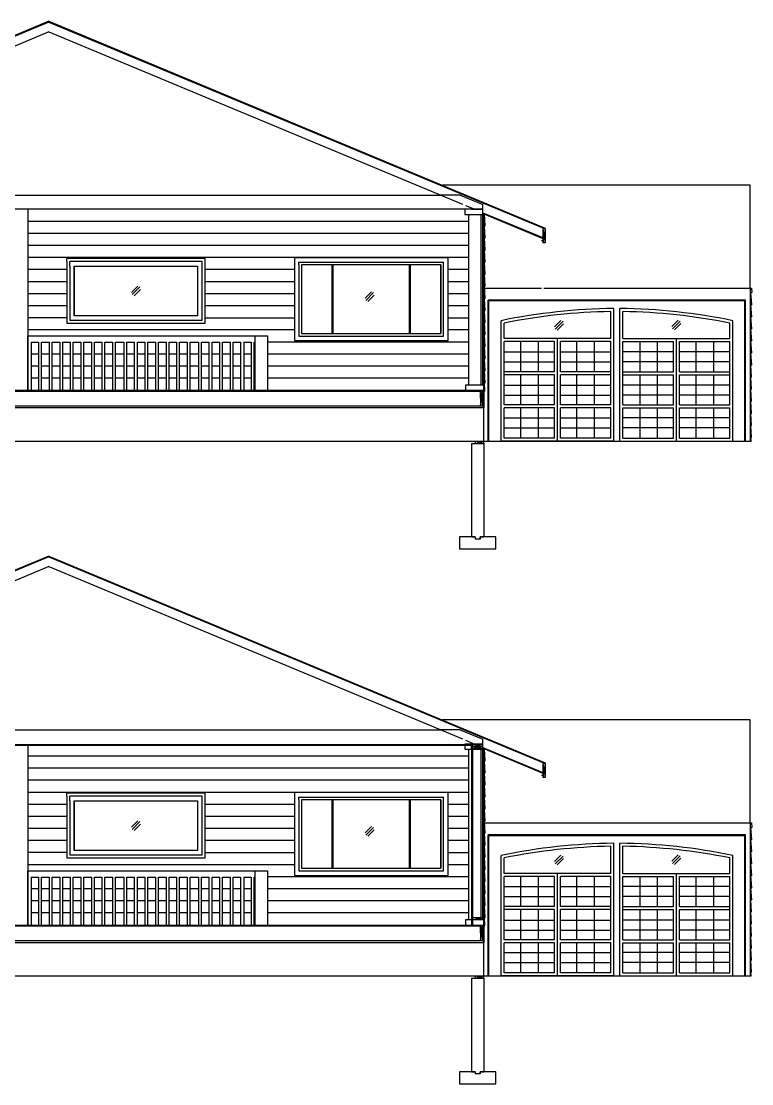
# Model space of a CAD drawing. Header units: inches. Extents: x -6828 to 2813, y -88 to 4822.
# Drawn here: x 1593 to 2077, y 361 to 1066 of the extents above; entities that cross this region are included whole.
import ezdxf

# ---------------------------------------------------------------- set-up
doc = ezdxf.new("R2010")
doc.units = ezdxf.units.IN

msp = doc.modelspace()

# ---------------------------------------------------------------- linework, layer by layer
for p, q in [((1611.47, 1065.79), (1282.31, 928.64)), ((1611.47, 1065.25), (1282.5, 928.18)), ((1611.47, 1065.79), (1940.63, 928.64)), ((1611.47, 1065.25), (1940.44, 928.18)), ((1611.47, 1058.75), (1337.16, 944.45)), ((1611.47, 1058.75), (1885.78, 944.45)), ((2076.36, 957.06), (1872.41, 957.06)), ((2076.36, 888.83), (2076.36, 957.06)), ((1338.7, 950.51), (1871.24, 950.51)), ((1884.24, 950.51), (1871.24, 950.51)), ((1884.24, 950.51), (1899.28, 944.24)), ((1899.28, 941.08), (1899.28, 944.24)), ((1891.78, 941.08), (1323.66, 941.08)), ((1597.6, 941.08), (1597.6, 821.08)), ((1887.77, 943.62), (1893.88, 941.08)), ((1889.78, 937.61), (1889.78, 824.55)), ((1891.78, 941.08), (1899.28, 941.08)), ((1897.78, 937.61), (1897.78, 824.55)), ((1899.28, 824.55), (1899.28, 941.08)), ((1899.28, 938.83), (1938.94, 922.3)), ((1899.78, 821.08), (1899.78, 938.08)), ((1899.78, 938.08), (1938.94, 921.76)), ((1899.78, 809.33), (1899.78, 938.08)), ((1900.78, 930.08), (1900.3, 937.86)), ((1889.78, 933.08), (1597.6, 933.08)), ((1900.28, 930.08), (1900.78, 930.08)), ((1900.78, 922.08), (1900.28, 930.08)), ((1889.78, 925.08), (1597.6, 925.08)), ((1940.44, 928.18), (1938.94, 928.13)), ((1940.44, 928.18), (1938.94, 918.93)), ((1938.94, 928.13), (1938.94, 918.93)), ((1938.94, 928.13), (1940.44, 918.93)), ((1940.44, 928.18), (1940.63, 928.64)), ((1940.44, 928.18), (1940.44, 918.93)), ((1889.78, 917.08), (1597.6, 917.08)), ((1900.28, 922.08), (1900.78, 922.08)), ((1900.78, 914.08), (1900.28, 922.08)), ((1938.13, 920.4), (1939.63, 920.4)), ((1940.44, 918.93), (1938.94, 918.93)), ((1889.78, 909.08), (1597.6, 909.08)), ((1876.1, 908.96), (1774.22, 908.96)), ((1774.22, 908.96), (1774.22, 905.96)), ((1876.1, 905.96), (1876.1, 908.96)), ((1900.28, 914.08), (1900.78, 914.08)), ((1900.78, 906.08), (1900.28, 914.08)), ((1715.01, 908.47), (1623.34, 908.47)), ((1623.34, 906.47), (1623.34, 908.47)), ((1623.34, 906.47), (1623.34, 865.54)), ((1713.01, 906.47), (1625.34, 906.47)), ((1625.34, 903.47), (1625.34, 906.47)), ((1625.34, 903.47), (1625.34, 867.54)), ((1628.34, 903.47), (1628.34, 870.54)), ((1710.01, 903.47), (1710.01, 870.54)), ((1713.01, 867.54), (1713.01, 906.47)), ((1715.01, 865.54), (1715.01, 908.47)), ((1774.22, 905.96), (1774.22, 853.99)), ((1777.22, 904.16), (1777.22, 905.96)), ((1777.22, 905.96), (1873.1, 905.96)), ((1777.22, 904.16), (1777.22, 856.99)), ((1779.02, 904.16), (1779.02, 858.79)), ((1799.02, 904.16), (1799.02, 858.79)), ((1800.02, 858.79), (1800.02, 904.16)), ((1850.3, 904.16), (1850.3, 858.79)), ((1851.27, 858.79), (1851.27, 904.16)), ((1871.3, 904.16), (1871.3, 858.79)), ((1873.1, 856.99), (1873.1, 905.96)), ((1876.1, 853.99), (1876.1, 905.96)), ((1900.28, 906.08), (1900.78, 906.08)), ((1900.78, 898.08), (1900.28, 906.08)), ((1623.34, 901.08), (1597.6, 901.08)), ((1774.22, 901.08), (1715.01, 901.08)), ((1889.78, 901.08), (1876.1, 901.08)), ((1900.28, 898.08), (1900.78, 898.08)), ((1900.78, 890.01), (1900.28, 898.01)), ((1623.34, 893.08), (1597.6, 893.08)), ((1666.19, 886), (1670.4, 890.2)), ((1666.65, 884.48), (1671.82, 889.65)), ((1667.96, 883.8), (1672.16, 888.01)), ((1774.22, 893.08), (1715.01, 893.08)), ((1889.78, 893.08), (1876.1, 893.08)), ((1899.78, 888.83), (1938.13, 888.83)), ((1900.78, 882.01), (1900.28, 890.01)), ((1900.78, 890.01), (1900.28, 890.01)), ((1939.63, 888.83), (2076.36, 888.83)), ((2076.36, 888.83), (2076.36, 787.33)), ((2076.36, 888.83), (2077.3, 888.83)), ((2077.3, 888.83), (2077.49, 885.83)), ((1623.34, 885.08), (1597.6, 885.08)), ((1774.22, 885.08), (1715.01, 885.08)), ((1821.12, 882.15), (1825.32, 886.36)), ((1821.58, 880.64), (1826.75, 885.81)), ((1822.89, 879.96), (1827.09, 884.16)), ((1889.78, 885.08), (1876.1, 885.08)), ((1900.78, 874.01), (1900.28, 882.01)), ((1900.78, 882.01), (1900.28, 882.01)), ((1902.78, 787.83), (1902.78, 880.83)), ((2073.4, 880.83), (1902.78, 880.83)), ((2073.4, 787.33), (2073.4, 880.83)), ((2076.36, 885.83), (2077.49, 885.83)), ((2076.49, 885.83), (2076.99, 885.83)), ((2077.48, 877.83), (2076.99, 885.83)), ((1623.34, 877.08), (1597.6, 877.08)), ((1774.22, 877.08), (1715.01, 877.08)), ((1889.78, 877.08), (1876.1, 877.08)), ((1900.28, 874.01), (1900.78, 874.01)), ((1900.78, 866.01), (1900.28, 874.01)), ((1903.28, 787.83), (1903.28, 880.33)), ((2072.9, 880.33), (1903.28, 880.33)), ((1986.07, 787.33), (1986.07, 875.33)), ((1990.12, 787.33), (1990.12, 875.33)), ((2072.9, 787.33), (2072.9, 880.33)), ((2076.98, 877.83), (2077.48, 877.83)), ((2077.47, 869.83), (2076.98, 877.83)), ((1623.34, 869.08), (1597.6, 869.08)), ((1625.34, 867.54), (1713.01, 867.54)), ((1715.01, 869.08), (1774.22, 869.08)), ((1876.1, 869.08), (1889.78, 869.08)), ((1911.26, 787.33), (1911.26, 867.22)), ((1946.75, 863.17), (1950.96, 867.37)), ((1946.76, 863.16), (1950.96, 867.37)), ((1947.21, 861.65), (1952.39, 866.82)), ((1947.21, 861.65), (1952.38, 866.82)), ((1984.07, 855.33), (1984.07, 873.3)), ((1992.12, 855.33), (1992.12, 873.3)), ((2024.45, 863.34), (2028.65, 867.55)), ((2024.91, 861.83), (2030.08, 867)), ((2064.93, 787.33), (2064.93, 867.22)), ((2076.97, 869.83), (2077.47, 869.83)), ((2077.46, 861.83), (2076.97, 869.83)), ((1774.22, 861.08), (1597.6, 861.08)), ((1623.34, 865.54), (1715.01, 865.54)), ((1889.78, 861.08), (1876.1, 861.08)), ((1900.28, 866.01), (1900.78, 866.01)), ((1900.78, 858.01), (1900.28, 866.01)), ((1913.26, 855.33), (1913.26, 865.58)), ((1948.52, 860.97), (1952.73, 865.17)), ((1948.52, 860.97), (1952.72, 865.17)), ((2026.21, 861.15), (2030.42, 865.35)), ((2062.93, 855.33), (2062.93, 865.58)), ((2076.96, 861.83), (2077.46, 861.83)), ((2077.45, 853.83), (2076.96, 861.83)), ((1597.6, 821.08), (1597.6, 857.08)), ((1597.6, 857.08), (1756.49, 857.08)), ((1599.63, 852.9), (1604.63, 852.9)), ((1599.63, 852.9), (1599.63, 821.08)), ((1604.63, 852.9), (1604.63, 821.08)), ((1606.63, 821.08), (1606.63, 852.9)), ((1606.63, 852.9), (1611.63, 852.9)), ((1606.63, 852.9), (1611.63, 852.9)), ((1611.63, 852.9), (1611.63, 821.08)), ((1613.63, 821.08), (1613.63, 852.9)), ((1613.63, 852.9), (1618.63, 852.9)), ((1618.63, 852.9), (1618.63, 821.08)), ((1620.63, 852.9), (1625.63, 852.9)), ((1620.63, 821.08), (1620.63, 852.9)), ((1620.63, 852.9), (1625.6, 852.9)), ((1625.6, 852.9), (1625.6, 821.08)), ((1627.63, 821.08), (1627.63, 852.9)), ((1627.63, 852.9), (1632.63, 852.9)), ((1632.63, 852.9), (1632.63, 821.08)), ((1634.63, 821.08), (1634.63, 852.9)), ((1634.63, 852.9), (1639.63, 852.9)), ((1639.63, 852.9), (1639.63, 821.08)), ((1641.63, 821.08), (1641.63, 852.9)), ((1641.63, 852.9), (1646.63, 852.9)), ((1646.63, 852.9), (1646.63, 821.08)), ((1648.63, 821.08), (1648.63, 852.9)), ((1648.63, 852.9), (1653.63, 852.9)), ((1653.63, 852.9), (1653.63, 821.08)), ((1655.75, 852.9), (1661.13, 852.9)), ((1655.75, 821.08), (1655.75, 852.9)), ((1661.13, 852.9), (1661.13, 821.08)), ((1663.13, 852.9), (1668.13, 852.9)), ((1663.13, 821.08), (1663.13, 852.9)), ((1668.13, 852.9), (1668.13, 821.08)), ((1670.13, 852.9), (1675.13, 852.9)), ((1670.13, 821.08), (1670.13, 852.9)), ((1675.13, 852.9), (1675.13, 821.08)), ((1677.13, 852.9), (1682.13, 852.9)), ((1677.13, 821.08), (1677.13, 852.9)), ((1677.13, 852.9), (1682.13, 852.9)), ((1677.13, 821.08), (1677.13, 852.9)), ((1682.13, 852.9), (1682.13, 821.08)), ((1682.13, 852.9), (1682.13, 821.08)), ((1684.13, 852.9), (1689.13, 852.9)), ((1684.13, 821.08), (1684.13, 852.9)), ((1689.13, 852.9), (1689.13, 821.08)), ((1691.13, 852.9), (1696.13, 852.9)), ((1691.13, 821.08), (1691.13, 852.9)), ((1696.13, 852.9), (1696.13, 821.08)), ((1698.13, 852.9), (1703.13, 852.9)), ((1698.13, 821.08), (1698.13, 852.9)), ((1703.13, 852.9), (1703.13, 821.08)), ((1705.25, 852.9), (1710.63, 852.9)), ((1705.25, 821.08), (1705.25, 852.9)), ((1710.63, 852.9), (1710.63, 821.08)), ((1712.63, 852.9), (1717.63, 852.9)), ((1712.63, 821.08), (1712.63, 852.9)), ((1717.63, 852.9), (1717.63, 821.08)), ((1719.63, 852.9), (1724.63, 852.9)), ((1719.63, 821.08), (1719.63, 852.9)), ((1724.63, 852.9), (1724.63, 821.08)), ((1726.63, 852.9), (1731.63, 852.9)), ((1726.63, 821.08), (1726.63, 852.9)), ((1726.63, 852.9), (1731.63, 852.9)), ((1726.63, 821.08), (1726.63, 852.9)), ((1731.63, 852.9), (1731.63, 821.08)), ((1731.63, 852.9), (1731.63, 821.08)), ((1733.63, 852.9), (1738.63, 852.9)), ((1733.63, 821.08), (1733.63, 852.9)), ((1738.63, 852.9), (1738.63, 821.08)), ((1740.63, 852.9), (1745.63, 852.9)), ((1740.63, 852.9), (1740.63, 821.08)), ((1745.63, 852.9), (1745.63, 821.08)), ((1745.63, 852.9), (1745.63, 821.08)), ((1747.63, 821.08), (1747.63, 852.9)), ((1747.63, 852.9), (1748.05, 852.9)), ((1748.05, 857.08), (1748.05, 821.08)), ((1756.49, 857.08), (1756.49, 821.08)), ((1889.78, 853.08), (1756.49, 853.08)), ((1774.22, 853.99), (1876.1, 853.99)), ((1777.22, 856.99), (1873.1, 856.99)), ((1900.28, 858.01), (1900.78, 858.01)), ((1900.78, 850.01), (1900.28, 858.01)), ((1984.07, 855.33), (1913.26, 855.33)), ((1946.66, 853.33), (1913.26, 853.33)), ((1913.26, 811.33), (1913.26, 853.33)), ((1924.17, 853.33), (1924.17, 833.33)), ((1935.83, 853.33), (1935.83, 833.33)), ((1946.66, 833.33), (1946.66, 853.33)), ((1948.66, 787.33), (1948.66, 855.33)), ((1984.07, 853.33), (1950.66, 853.33)), ((1950.66, 833.33), (1950.66, 853.33)), ((1961.34, 853.33), (1961.34, 833.33)), ((1973.01, 853.33), (1973.01, 833.33)), ((1984.07, 811.33), (1984.07, 853.33)), ((1992.12, 855.33), (2062.93, 855.33)), ((1992.12, 853.33), (2025.52, 853.33)), ((1992.12, 811.33), (1992.12, 853.33)), ((2003.18, 853.33), (2003.18, 833.33)), ((2014.85, 853.33), (2014.85, 833.33)), ((2025.52, 833.33), (2025.52, 853.33)), ((2027.52, 787.33), (2027.52, 855.33)), ((2029.52, 853.33), (2062.93, 853.33)), ((2029.52, 833.33), (2029.52, 853.33)), ((2040.35, 853.33), (2040.35, 833.33)), ((2052.02, 853.33), (2052.02, 833.33)), ((2062.93, 811.33), (2062.93, 853.33)), ((2076.95, 853.83), (2077.45, 853.83)), ((2077.44, 845.83), (2076.95, 853.83)), ((1900.28, 850.01), (1900.78, 850.01)), ((1900.78, 842.01), (1900.28, 850.01)), ((1913.26, 846.61), (1946.66, 846.61)), ((1950.66, 846.61), (1984.07, 846.61)), ((2025.52, 846.61), (1992.12, 846.61)), ((2062.93, 846.61), (2029.52, 846.61)), ((2076.94, 845.83), (2077.44, 845.83)), ((2077.44, 837.76), (2076.94, 845.76)), ((1604.63, 845.08), (1599.63, 845.08)), ((1604.63, 845.08), (1599.63, 845.08)), ((1611.63, 845.08), (1606.63, 845.08)), ((1611.63, 845.08), (1606.63, 845.08)), ((1618.63, 845.08), (1613.63, 845.08)), ((1618.63, 845.08), (1613.63, 845.08)), ((1625.6, 845.08), (1620.63, 845.08)), ((1625.6, 845.08), (1620.63, 845.08)), ((1625.63, 845.08), (1625.6, 845.08)), ((1632.63, 845.08), (1627.63, 845.08)), ((1632.63, 845.08), (1627.63, 845.08)), ((1639.63, 845.08), (1634.63, 845.08)), ((1639.63, 845.08), (1634.63, 845.08)), ((1646.63, 845.08), (1641.63, 845.08)), ((1646.63, 845.08), (1641.63, 845.08)), ((1653.63, 845.08), (1648.63, 845.08)), ((1653.63, 845.08), (1648.63, 845.08)), ((1661.13, 845.08), (1655.75, 845.08)), ((1661.13, 845.08), (1655.75, 845.08)), ((1668.13, 845.08), (1663.13, 845.08)), ((1668.13, 845.08), (1663.13, 845.08)), ((1675.13, 845.08), (1670.13, 845.08)), ((1675.13, 845.08), (1670.13, 845.08)), ((1682.13, 845.08), (1677.13, 845.08)), ((1682.13, 845.08), (1677.13, 845.08)), ((1689.13, 845.08), (1684.13, 845.08)), ((1689.13, 845.08), (1684.13, 845.08)), ((1696.13, 845.08), (1691.13, 845.08)), ((1696.13, 845.08), (1691.13, 845.08)), ((1703.13, 845.08), (1698.13, 845.08)), ((1703.13, 845.08), (1698.13, 845.08)), ((1710.63, 845.08), (1705.25, 845.08)), ((1710.63, 845.08), (1705.25, 845.08)), ((1717.63, 845.08), (1712.63, 845.08)), ((1717.63, 845.08), (1712.63, 845.08)), ((1724.63, 845.08), (1719.63, 845.08)), ((1724.63, 845.08), (1719.63, 845.08)), ((1731.63, 845.08), (1726.63, 845.08)), ((1731.63, 845.08), (1726.63, 845.08)), ((1738.63, 845.08), (1733.63, 845.08)), ((1738.63, 845.08), (1733.63, 845.08)), ((1745.63, 845.08), (1740.63, 845.08)), ((1745.63, 845.08), (1740.63, 845.08)), ((1748.05, 845.08), (1747.63, 845.08)), ((1748.05, 845.08), (1747.63, 845.08)), ((1889.78, 845.08), (1756.49, 845.08)), ((1774.22, 845.08), (1756.49, 845.08)), ((1900.28, 842.01), (1900.78, 842.01)), ((1900.78, 834.01), (1900.28, 842.01)), ((1913.26, 839.99), (1946.66, 839.99)), ((1950.66, 839.99), (1984.07, 839.99)), ((2025.52, 839.99), (1992.12, 839.99)), ((2062.93, 839.99), (2029.52, 839.99)), ((1604.63, 837.08), (1599.63, 837.08)), ((1611.63, 837.08), (1606.63, 837.08)), ((1618.63, 837.08), (1613.63, 837.08)), ((1625.63, 837.08), (1620.63, 837.08)), ((1632.63, 837.08), (1627.63, 837.08)), ((1639.63, 837.08), (1634.63, 837.08)), ((1646.63, 837.08), (1641.63, 837.08)), ((1653.63, 837.08), (1648.63, 837.08)), ((1661.13, 837.08), (1655.75, 837.08)), ((1668.13, 837.08), (1663.13, 837.08)), ((1675.13, 837.08), (1670.13, 837.08)), ((1682.13, 837.08), (1677.13, 837.08)), ((1689.13, 837.08), (1684.13, 837.08)), ((1696.13, 837.08), (1691.13, 837.08)), ((1703.13, 837.08), (1698.13, 837.08)), ((1706.03, 837.08), (1705.25, 837.08)), ((1710.63, 837.08), (1706.03, 837.08)), ((1717.63, 837.08), (1712.63, 837.08)), ((1724.63, 837.08), (1719.63, 837.08)), ((1731.63, 837.08), (1726.63, 837.08)), ((1738.63, 837.08), (1733.63, 837.08)), ((1745.63, 837.08), (1740.63, 837.08)), ((1748.05, 837.08), (1747.63, 837.08)), ((1889.78, 837.08), (1756.49, 837.08)), ((1900.28, 834.01), (1900.78, 834.01)), ((1900.78, 826.01), (1900.28, 834.01)), ((1946.66, 833.33), (1913.26, 833.33)), ((1984.07, 833.33), (1950.66, 833.33)), ((1992.12, 833.33), (2025.52, 833.33)), ((2029.52, 833.33), (2062.93, 833.33)), ((2077.43, 829.76), (2076.94, 837.76)), ((2077.44, 837.76), (2076.94, 837.76)), ((1604.63, 829.08), (1599.63, 829.08)), ((1611.63, 829.08), (1606.63, 829.08)), ((1618.63, 829.08), (1613.63, 829.08)), ((1625.6, 829.08), (1620.63, 829.08)), ((1625.63, 829.08), (1625.6, 829.08)), ((1632.63, 829.08), (1627.63, 829.08)), ((1639.63, 829.08), (1634.63, 829.08)), ((1646.63, 829.08), (1641.63, 829.08)), ((1653.63, 829.08), (1648.63, 829.08)), ((1661.13, 829.08), (1655.75, 829.08)), ((1668.13, 829.08), (1663.13, 829.08)), ((1675.13, 829.08), (1670.13, 829.08)), ((1682.13, 829.08), (1677.13, 829.08)), ((1689.13, 829.08), (1684.13, 829.08)), ((1696.13, 829.08), (1691.13, 829.08)), ((1703.13, 829.08), (1698.13, 829.08)), ((1710.63, 829.08), (1705.25, 829.08)), ((1717.63, 829.08), (1712.63, 829.08)), ((1724.63, 829.08), (1719.63, 829.08)), ((1731.63, 829.08), (1726.63, 829.08)), ((1738.63, 829.08), (1733.63, 829.08)), ((1745.63, 829.08), (1740.63, 829.08)), ((1748.05, 829.08), (1747.63, 829.08)), ((1889.78, 829.08), (1756.49, 829.08)), ((1900.28, 826.01), (1900.78, 826.01)), ((1900.62, 820.58), (1900.28, 826.01)), ((1946.66, 831.33), (1913.26, 831.33)), ((1913.26, 824.38), (1946.66, 824.38)), ((1924.17, 831.33), (1924.17, 811.33)), ((1935.83, 831.33), (1935.83, 811.33)), ((1946.66, 811.33), (1946.66, 831.33)), ((1984.07, 831.33), (1950.66, 831.33)), ((1950.66, 811.33), (1950.66, 831.33)), ((1950.66, 824.38), (1984.07, 824.38)), ((1961.34, 831.33), (1961.34, 811.33)), ((1973.01, 831.33), (1973.01, 811.33)), ((1992.12, 831.33), (2025.52, 831.33)), ((2025.52, 824.38), (1992.12, 824.38)), ((2003.18, 831.33), (2003.18, 811.33)), ((2014.85, 831.33), (2014.85, 811.33)), ((2025.52, 811.33), (2025.52, 831.33)), ((2029.52, 831.33), (2062.93, 831.33)), ((2029.52, 811.33), (2029.52, 831.33)), ((2062.93, 824.38), (2029.52, 824.38)), ((2040.35, 831.33), (2040.35, 811.33)), ((2052.02, 831.33), (2052.02, 811.33)), ((2077.42, 821.76), (2076.93, 829.76)), ((2077.43, 829.76), (2076.93, 829.76)), ((1323.16, 820.58), (1899.78, 820.58)), ((1323.91, 821.08), (1899.78, 821.08)), ((1897.53, 820.56), (1897.66, 810.83)), ((1897.53, 820.56), (1899.03, 810.83)), ((1897.66, 810.83), (1899.03, 820.58)), ((1899.03, 820.58), (1899.03, 810.83)), ((1899.78, 821.08), (1899.78, 810.83)), ((1899.78, 820.58), (1899.78, 810.83)), ((1899.78, 820.58), (1900.62, 820.58)), ((1913.26, 817.77), (1946.66, 817.77)), ((1950.66, 817.77), (1984.07, 817.77)), ((2025.52, 817.77), (1992.12, 817.77)), ((2062.93, 817.77), (2029.52, 817.77)), ((2076.92, 821.76), (2077.42, 821.76)), ((2077.41, 813.76), (2076.92, 821.76)), ((1323.91, 810.83), (1899.78, 810.83)), ((1899.78, 810.83), (1899.78, 809.33)), ((1899.78, 810.83), (1899.78, 809.33)), ((1946.66, 811.33), (1913.26, 811.33)), ((1984.07, 811.33), (1950.66, 811.33)), ((1992.12, 811.33), (2025.52, 811.33)), ((2029.52, 811.33), (2062.93, 811.33)), ((2076.91, 813.76), (2077.41, 813.76)), ((2077.4, 805.76), (2076.91, 813.76)), ((1899.03, 809.33), (1329.41, 809.33)), ((1899.78, 809.33), (1893.53, 809.33)), ((1899.03, 809.33), (1893.53, 809.33)), ((1899.78, 809.33), (1894.28, 809.33)), ((1899.78, 787.33), (1899.78, 809.33)), ((1913.26, 789.33), (1913.26, 809.33)), ((1946.66, 809.33), (1913.26, 809.33)), ((1924.17, 809.33), (1924.17, 789.33)), ((1935.83, 809.33), (1935.83, 789.33)), ((1946.66, 789.33), (1946.66, 809.33)), ((1950.66, 789.33), (1950.66, 809.33)), ((1984.07, 809.33), (1950.66, 809.33)), ((1961.34, 809.33), (1961.34, 789.33)), ((1973.01, 809.33), (1973.01, 789.33)), ((1984.07, 789.33), (1984.07, 809.33)), ((1992.12, 809.33), (2025.52, 809.33)), ((1992.12, 789.33), (1992.12, 809.33)), ((2003.18, 809.33), (2003.18, 789.33)), ((2014.85, 809.33), (2014.85, 789.33)), ((2025.52, 789.33), (2025.52, 809.33)), ((2029.52, 809.33), (2062.93, 809.33)), ((2029.52, 789.33), (2029.52, 809.33)), ((2040.35, 809.33), (2040.35, 789.33)), ((2052.02, 809.33), (2052.02, 789.33)), ((2062.93, 789.33), (2062.93, 809.33)), ((2076.9, 805.76), (2077.4, 805.76)), ((2077.39, 797.76), (2076.9, 805.76)), ((1913.26, 802.76), (1946.66, 802.76)), ((1950.66, 802.76), (1984.07, 802.76)), ((2025.52, 802.76), (1992.12, 802.76)), ((2062.93, 802.76), (2029.52, 802.76)), ((2076.89, 797.76), (2077.39, 797.76)), ((2077.38, 789.76), (2076.89, 797.76)), ((1913.26, 796.14), (1946.66, 796.14)), ((1946.66, 789.33), (1913.26, 789.33)), ((1950.66, 796.14), (1984.07, 796.14)), ((1984.07, 789.33), (1950.66, 789.33)), ((2025.52, 796.14), (1992.12, 796.14)), ((1992.12, 789.33), (2025.52, 789.33)), ((2062.93, 796.14), (2029.52, 796.14)), ((2029.52, 789.33), (2062.93, 789.33)), ((2076.88, 789.76), (2077.38, 789.76)), ((2077.03, 787.33), (2076.88, 789.76)), ((1323.91, 787.33), (1899.78, 787.33)), ((1891.78, 785.83), (1891.78, 779.83)), ((1891.78, 785.83), (1899.78, 785.83)), ((1894.28, 785.83), (1899.78, 787.33)), ((1894.28, 785.83), (1894.28, 787.33)), ((1894.28, 787.33), (1899.78, 785.83)), ((1899.78, 787.33), (2073.4, 787.33)), ((1899.78, 785.83), (1899.78, 787.33)), ((1899.78, 785.83), (1899.78, 723.83)), ((1986.07, 787.33), (1911.26, 787.33)), ((1990.12, 787.33), (2064.93, 787.33)), ((2073.4, 787.33), (2076.36, 787.33)), ((2076.36, 787.33), (2077.03, 787.33)), ((1891.78, 779.83), (1891.78, 723.83)), ((1891.78, 723.83), (1894.03, 723.83)), ((1897.53, 722.33), (1894.03, 722.33)), ((1897.53, 723.83), (1899.78, 723.83)), ((1897.53, 723.83), (1897.53, 722.33)), ((1611.47, 711.17), (1282.31, 574.01)), ((1611.47, 710.62), (1282.5, 573.55)), ((1611.47, 711.17), (1940.63, 574.01)), ((1611.47, 710.62), (1940.44, 573.55)), ((1611.47, 704.12), (1337.16, 589.83)), ((1611.47, 704.12), (1885.78, 589.83)), ((2076.36, 602.44), (1872.41, 602.44)), ((2076.36, 534.2), (2076.36, 602.44)), ((1338.7, 595.88), (1871.24, 595.88)), ((1884.24, 595.88), (1871.24, 595.88)), ((1884.24, 595.88), (1899.28, 589.62)), ((1892.03, 585.98), (1323.91, 585.98)), ((1892.03, 585.48), (1330.94, 585.48)), ((1597.6, 585.98), (1597.6, 466.45)), ((1887.77, 589), (1893.88, 586.45)), ((1891.75, 583.45), (1891.75, 586.45)), ((1891.78, 586.45), (1899.28, 586.45)), ((1892.25, 586.45), (1899.28, 584.95)), ((1892.25, 586.45), (1892.25, 466.45)), ((1899.28, 584.95), (1892.25, 583.45)), ((1899.28, 583.45), (1892.25, 584.95)), ((1892.28, 584.95), (1899.28, 586.45)), ((1899.28, 584.95), (1892.28, 584.95)), ((1899.28, 586.45), (1899.28, 589.62)), ((1899.28, 469.92), (1899.28, 586.45)), ((1889.78, 578.45), (1597.6, 578.45)), ((1889.78, 582.98), (1889.78, 469.92)), ((1891.75, 583.45), (1891.75, 466.45)), ((1897.78, 582.98), (1897.78, 469.92)), ((1899.28, 584.2), (1938.94, 567.68)), ((1899.78, 466.45), (1899.78, 583.45)), ((1899.78, 583.45), (1938.94, 567.14)), ((1899.78, 454.7), (1899.78, 583.45)), ((1900.78, 575.45), (1900.3, 583.24)), ((1900.28, 575.45), (1900.78, 575.45)), ((1900.78, 567.45), (1900.28, 575.45)), ((1940.44, 573.55), (1938.94, 573.5)), ((1940.44, 573.55), (1938.94, 564.3)), ((1938.94, 573.5), (1938.94, 564.3)), ((1938.94, 573.5), (1940.44, 564.3)), ((1940.44, 573.55), (1940.63, 574.01)), ((1940.44, 573.55), (1940.44, 564.3)), ((1889.78, 570.45), (1597.6, 570.45)), ((1900.28, 567.45), (1900.78, 567.45)), ((1900.78, 559.45), (1900.28, 567.45)), ((1938.13, 565.78), (1939.63, 565.78)), ((1940.44, 564.3), (1938.94, 564.3)), ((1889.78, 562.45), (1597.6, 562.45)), ((1900.28, 559.45), (1900.78, 559.45)), ((1900.78, 551.45), (1900.28, 559.45)), ((1889.78, 554.45), (1597.6, 554.45)), ((1715.01, 553.84), (1623.34, 553.84)), ((1623.34, 551.84), (1623.34, 553.84)), ((1623.34, 551.84), (1623.34, 510.92)), ((1713.01, 551.84), (1625.34, 551.84)), ((1625.34, 548.84), (1625.34, 551.84)), ((1713.01, 512.92), (1713.01, 551.84)), ((1715.01, 510.92), (1715.01, 553.84)), ((1876.1, 554.33), (1774.22, 554.33)), ((1774.22, 554.33), (1774.22, 551.33)), ((1774.22, 551.33), (1774.22, 499.37)), ((1777.22, 549.53), (1777.22, 551.33)), ((1777.22, 551.33), (1873.1, 551.33)), ((1873.1, 502.37), (1873.1, 551.33)), ((1876.1, 551.33), (1876.1, 554.33)), ((1876.1, 499.37), (1876.1, 551.33)), ((1900.28, 551.45), (1900.78, 551.45)), ((1900.78, 543.45), (1900.28, 551.45)), ((1623.34, 546.45), (1597.6, 546.45)), ((1625.34, 548.84), (1625.34, 512.92)), ((1628.34, 548.84), (1628.34, 515.92)), ((1710.01, 548.84), (1710.01, 515.92)), ((1774.22, 546.45), (1715.01, 546.45)), ((1777.22, 549.53), (1777.22, 502.37)), ((1779.02, 549.53), (1779.02, 504.17)), ((1799.02, 549.53), (1799.02, 504.17)), ((1800.02, 504.17), (1800.02, 549.53)), ((1850.3, 549.53), (1850.3, 504.17)), ((1851.27, 504.17), (1851.27, 549.53)), ((1871.3, 549.53), (1871.3, 504.17)), ((1889.78, 546.45), (1876.1, 546.45)), ((1900.28, 543.45), (1900.78, 543.45)), ((1900.78, 535.39), (1900.28, 543.39)), ((1623.34, 538.45), (1597.6, 538.45)), ((1666.19, 531.38), (1670.4, 535.58)), ((1774.22, 538.45), (1715.01, 538.45)), ((1889.78, 538.45), (1876.1, 538.45)), ((1623.34, 530.45), (1597.6, 530.45)), ((1666.65, 529.86), (1671.82, 535.03)), ((1667.96, 529.18), (1672.16, 533.38)), ((1774.22, 530.45), (1715.01, 530.45)), ((1821.12, 527.53), (1825.32, 531.73)), ((1821.58, 526.02), (1826.75, 531.19)), ((1822.89, 525.33), (1827.09, 529.54)), ((1889.78, 530.45), (1876.1, 530.45)), ((1899.78, 534.2), (1939.63, 534.2)), ((1900.78, 527.39), (1900.28, 535.39)), ((1900.78, 535.39), (1900.28, 535.39)), ((1939.63, 534.2), (2076.36, 534.2)), ((2076.36, 534.2), (2076.36, 432.7)), ((2076.36, 534.2), (2076.36, 432.7)), ((2076.36, 534.2), (2077.3, 534.2)), ((2076.36, 531.2), (2077.49, 531.2)), ((2076.49, 531.2), (2076.99, 531.2)), ((2077.48, 523.2), (2076.99, 531.2)), ((2077.3, 534.2), (2077.49, 531.2)), ((1623.34, 522.45), (1597.6, 522.45)), ((1774.22, 522.45), (1715.01, 522.45)), ((1889.78, 522.45), (1876.1, 522.45)), ((1900.78, 519.39), (1900.28, 527.39)), ((1900.78, 527.39), (1900.28, 527.39)), ((2073.4, 526.2), (1902.78, 526.2)), ((1902.78, 433.2), (1902.78, 526.2)), ((2072.9, 525.7), (1903.28, 525.7)), ((1903.28, 433.2), (1903.28, 525.7)), ((2072.9, 432.7), (2072.9, 525.7)), ((2073.4, 432.7), (2073.4, 526.2)), ((2076.98, 523.2), (2077.48, 523.2)), ((2077.47, 515.2), (2076.98, 523.2)), ((1623.34, 514.45), (1597.6, 514.45)), ((1715.01, 514.45), (1774.22, 514.45)), ((1876.1, 514.45), (1889.78, 514.45)), ((1900.28, 519.39), (1900.78, 519.39)), ((1900.78, 511.39), (1900.28, 519.39)), ((1984.07, 500.7), (1984.07, 518.67)), ((1986.07, 432.7), (1986.07, 520.7)), ((1990.12, 432.7), (1990.12, 520.7)), ((1992.12, 500.7), (1992.12, 518.67)), ((2076.97, 515.2), (2077.47, 515.2)), ((2077.46, 507.2), (2076.97, 515.2)), ((1623.34, 510.92), (1715.01, 510.92)), ((1625.34, 512.92), (1713.01, 512.92)), ((1900.28, 511.39), (1900.78, 511.39)), ((1900.78, 503.39), (1900.28, 511.39)), ((1911.26, 432.7), (1911.26, 512.59)), ((1913.26, 500.7), (1913.26, 510.96)), ((1946.75, 508.54), (1950.96, 512.75)), ((1946.76, 508.54), (1950.96, 512.74)), ((1947.21, 507.03), (1952.38, 512.2)), ((1947.21, 507.02), (1952.39, 512.19)), ((1948.52, 506.34), (1952.73, 510.55)), ((1948.52, 506.35), (1952.72, 510.55)), ((2024.45, 508.72), (2028.65, 512.92)), ((2024.91, 507.2), (2030.08, 512.38)), ((2026.21, 506.52), (2030.42, 510.73)), ((2062.93, 500.7), (2062.93, 510.96)), ((2064.93, 432.7), (2064.93, 512.59)), ((1774.22, 506.45), (1597.6, 506.45)), ((1597.6, 466.45), (1597.6, 502.45)), ((1597.6, 502.45), (1756.49, 502.45)), ((1748.05, 502.45), (1748.05, 466.45)), ((1756.49, 502.45), (1756.49, 466.45)), ((1777.22, 502.37), (1873.1, 502.37)), ((1889.78, 506.45), (1876.1, 506.45)), ((1900.28, 503.39), (1900.78, 503.39)), ((1900.78, 495.39), (1900.28, 503.39)), ((1984.07, 500.7), (1913.26, 500.7)), ((1948.66, 432.7), (1948.66, 500.7)), ((1992.12, 500.7), (2062.93, 500.7)), ((2027.52, 432.7), (2027.52, 500.7)), ((2076.96, 507.2), (2077.46, 507.2)), ((2077.45, 499.2), (2076.96, 507.2)), ((1599.63, 498.27), (1604.63, 498.27)), ((1599.63, 498.27), (1599.63, 466.45)), ((1604.63, 498.27), (1604.63, 466.45)), ((1606.63, 498.27), (1611.63, 498.27)), ((1606.63, 466.45), (1606.63, 498.27)), ((1606.63, 498.27), (1611.63, 498.27)), ((1611.63, 498.27), (1611.63, 466.45)), ((1613.63, 498.27), (1618.63, 498.27)), ((1613.63, 466.45), (1613.63, 498.27)), ((1618.63, 498.27), (1618.63, 466.45)), ((1620.63, 498.27), (1625.6, 498.27)), ((1620.63, 498.27), (1625.63, 498.27)), ((1620.63, 466.45), (1620.63, 498.27)), ((1625.6, 498.27), (1625.6, 466.45)), ((1627.63, 498.27), (1632.63, 498.27)), ((1627.63, 466.45), (1627.63, 498.27)), ((1632.63, 498.27), (1632.63, 466.45)), ((1634.63, 498.27), (1639.63, 498.27)), ((1634.63, 466.45), (1634.63, 498.27)), ((1639.63, 498.27), (1639.63, 466.45)), ((1641.63, 498.27), (1646.63, 498.27)), ((1641.63, 466.45), (1641.63, 498.27)), ((1646.63, 498.27), (1646.63, 466.45)), ((1648.63, 498.27), (1653.63, 498.27)), ((1648.63, 466.45), (1648.63, 498.27)), ((1653.63, 498.27), (1653.63, 466.45)), ((1655.75, 498.27), (1661.13, 498.27)), ((1655.75, 466.45), (1655.75, 498.27)), ((1661.13, 498.27), (1661.13, 466.45)), ((1663.13, 498.27), (1668.13, 498.27)), ((1663.13, 466.45), (1663.13, 498.27)), ((1668.13, 498.27), (1668.13, 466.45)), ((1670.13, 498.27), (1675.13, 498.27)), ((1670.13, 466.45), (1670.13, 498.27)), ((1675.13, 498.27), (1675.13, 466.45)), ((1677.13, 498.27), (1682.13, 498.27)), ((1677.13, 466.45), (1677.13, 498.27)), ((1677.13, 498.27), (1682.13, 498.27)), ((1677.13, 466.45), (1677.13, 498.27)), ((1682.13, 498.27), (1682.13, 466.45)), ((1682.13, 498.27), (1682.13, 466.45)), ((1684.13, 498.27), (1689.13, 498.27)), ((1684.13, 466.45), (1684.13, 498.27)), ((1689.13, 498.27), (1689.13, 466.45)), ((1691.13, 498.27), (1696.13, 498.27)), ((1691.13, 466.45), (1691.13, 498.27)), ((1696.13, 498.27), (1696.13, 466.45)), ((1698.13, 498.27), (1703.13, 498.27)), ((1698.13, 466.45), (1698.13, 498.27)), ((1703.13, 498.27), (1703.13, 466.45)), ((1705.25, 498.27), (1710.63, 498.27)), ((1705.25, 466.45), (1705.25, 498.27)), ((1710.63, 498.27), (1710.63, 466.45)), ((1712.63, 498.27), (1717.63, 498.27)), ((1712.63, 466.45), (1712.63, 498.27)), ((1717.63, 498.27), (1717.63, 466.45)), ((1719.63, 498.27), (1724.63, 498.27)), ((1719.63, 466.45), (1719.63, 498.27)), ((1724.63, 498.27), (1724.63, 466.45)), ((1726.63, 498.27), (1731.63, 498.27)), ((1726.63, 466.45), (1726.63, 498.27)), ((1726.63, 498.27), (1731.63, 498.27)), ((1726.63, 466.45), (1726.63, 498.27)), ((1731.63, 498.27), (1731.63, 466.45)), ((1731.63, 498.27), (1731.63, 466.45)), ((1733.63, 498.27), (1738.63, 498.27)), ((1733.63, 466.45), (1733.63, 498.27)), ((1738.63, 498.27), (1738.63, 466.45)), ((1740.63, 498.27), (1745.63, 498.27)), ((1740.63, 498.27), (1740.63, 466.45)), ((1745.63, 498.27), (1745.63, 466.45)), ((1745.63, 498.27), (1745.63, 466.45)), ((1747.63, 466.45), (1747.63, 498.27)), ((1747.63, 498.27), (1748.05, 498.27)), ((1889.78, 498.45), (1756.49, 498.45)), ((1774.22, 499.37), (1876.1, 499.37)), ((1900.28, 495.39), (1900.78, 495.39)), ((1900.78, 487.39), (1900.28, 495.39)), ((1946.66, 498.7), (1913.26, 498.7)), ((1913.26, 456.7), (1913.26, 498.7)), ((1924.17, 498.7), (1924.17, 478.7)), ((1935.83, 498.7), (1935.83, 478.7)), ((1946.66, 478.7), (1946.66, 498.7)), ((1984.07, 498.7), (1950.66, 498.7)), ((1950.66, 478.7), (1950.66, 498.7)), ((1961.34, 498.7), (1961.34, 478.7)), ((1973.01, 498.7), (1973.01, 478.7)), ((1984.07, 456.7), (1984.07, 498.7)), ((1992.12, 498.7), (2025.52, 498.7)), ((1992.12, 456.7), (1992.12, 498.7)), ((2003.18, 498.7), (2003.18, 478.7)), ((2014.85, 498.7), (2014.85, 478.7)), ((2025.52, 478.7), (2025.52, 498.7)), ((2029.52, 498.7), (2062.93, 498.7)), ((2029.52, 478.7), (2029.52, 498.7)), ((2040.35, 498.7), (2040.35, 478.7)), ((2052.02, 498.7), (2052.02, 478.7)), ((2062.93, 456.7), (2062.93, 498.7)), ((2076.95, 499.2), (2077.45, 499.2)), ((2077.44, 491.2), (2076.95, 499.2)), ((1604.63, 490.45), (1599.63, 490.45)), ((1604.63, 490.45), (1599.63, 490.45)), ((1611.63, 490.45), (1606.63, 490.45)), ((1611.63, 490.45), (1606.63, 490.45)), ((1618.63, 490.45), (1613.63, 490.45)), ((1618.63, 490.45), (1613.63, 490.45)), ((1625.6, 490.45), (1620.63, 490.45)), ((1625.6, 490.45), (1620.63, 490.45)), ((1625.63, 490.45), (1625.6, 490.45)), ((1632.63, 490.45), (1627.63, 490.45)), ((1632.63, 490.45), (1627.63, 490.45)), ((1639.63, 490.45), (1634.63, 490.45)), ((1639.63, 490.45), (1634.63, 490.45)), ((1646.63, 490.45), (1641.63, 490.45)), ((1646.63, 490.45), (1641.63, 490.45)), ((1653.63, 490.45), (1648.63, 490.45)), ((1653.63, 490.45), (1648.63, 490.45)), ((1661.13, 490.45), (1655.75, 490.45)), ((1661.13, 490.45), (1655.75, 490.45)), ((1668.13, 490.45), (1663.13, 490.45)), ((1668.13, 490.45), (1663.13, 490.45)), ((1675.13, 490.45), (1670.13, 490.45)), ((1675.13, 490.45), (1670.13, 490.45)), ((1682.13, 490.45), (1677.13, 490.45)), ((1682.13, 490.45), (1677.13, 490.45)), ((1689.13, 490.45), (1684.13, 490.45)), ((1689.13, 490.45), (1684.13, 490.45)), ((1696.13, 490.45), (1691.13, 490.45)), ((1696.13, 490.45), (1691.13, 490.45)), ((1703.13, 490.45), (1698.13, 490.45)), ((1703.13, 490.45), (1698.13, 490.45)), ((1710.63, 490.45), (1705.25, 490.45)), ((1710.63, 490.45), (1705.25, 490.45)), ((1717.63, 490.45), (1712.63, 490.45)), ((1717.63, 490.45), (1712.63, 490.45)), ((1724.63, 490.45), (1719.63, 490.45)), ((1724.63, 490.45), (1719.63, 490.45)), ((1731.63, 490.45), (1726.63, 490.45)), ((1731.63, 490.45), (1726.63, 490.45)), ((1738.63, 490.45), (1733.63, 490.45)), ((1738.63, 490.45), (1733.63, 490.45)), ((1745.63, 490.45), (1740.63, 490.45)), ((1745.63, 490.45), (1740.63, 490.45)), ((1748.05, 490.45), (1747.63, 490.45)), ((1748.05, 490.45), (1747.63, 490.45)), ((1774.22, 490.45), (1756.49, 490.45)), ((1889.78, 490.45), (1756.49, 490.45)), ((1900.28, 487.39), (1900.78, 487.39)), ((1900.78, 479.39), (1900.28, 487.39)), ((1913.26, 491.99), (1946.66, 491.99)), ((1950.66, 491.99), (1984.07, 491.99)), ((2025.52, 491.99), (1992.12, 491.99)), ((2062.93, 491.99), (2029.52, 491.99)), ((2076.94, 491.2), (2077.44, 491.2)), ((2077.44, 483.14), (2076.94, 491.14)), ((1604.63, 482.45), (1599.63, 482.45)), ((1611.63, 482.45), (1606.63, 482.45)), ((1618.63, 482.45), (1613.63, 482.45)), ((1625.63, 482.45), (1620.63, 482.45)), ((1632.63, 482.45), (1627.63, 482.45)), ((1639.63, 482.45), (1634.63, 482.45)), ((1646.63, 482.45), (1641.63, 482.45)), ((1653.63, 482.45), (1648.63, 482.45)), ((1661.13, 482.45), (1655.75, 482.45)), ((1668.13, 482.45), (1663.13, 482.45)), ((1675.13, 482.45), (1670.13, 482.45)), ((1682.13, 482.45), (1677.13, 482.45)), ((1689.13, 482.45), (1684.13, 482.45)), ((1696.13, 482.45), (1691.13, 482.45)), ((1703.13, 482.45), (1698.13, 482.45)), ((1706.03, 482.45), (1705.25, 482.45)), ((1710.63, 482.45), (1706.03, 482.45)), ((1717.63, 482.45), (1712.63, 482.45)), ((1724.63, 482.45), (1719.63, 482.45)), ((1731.63, 482.45), (1726.63, 482.45)), ((1738.63, 482.45), (1733.63, 482.45)), ((1745.63, 482.45), (1740.63, 482.45)), ((1748.05, 482.45), (1747.63, 482.45)), ((1889.78, 482.45), (1756.49, 482.45)), ((1900.28, 479.39), (1900.78, 479.39)), ((1900.78, 471.39), (1900.28, 479.39)), ((1913.26, 485.37), (1946.66, 485.37)), ((1950.66, 485.37), (1984.07, 485.37)), ((2025.52, 485.37), (1992.12, 485.37)), ((2062.93, 485.37), (2029.52, 485.37)), ((2077.43, 475.14), (2076.94, 483.14)), ((2077.44, 483.14), (2076.94, 483.14)), ((1604.63, 474.45), (1599.63, 474.45)), ((1611.63, 474.45), (1606.63, 474.45)), ((1618.63, 474.45), (1613.63, 474.45)), ((1625.6, 474.45), (1620.63, 474.45)), ((1625.63, 474.45), (1625.6, 474.45)), ((1632.63, 474.45), (1627.63, 474.45)), ((1639.63, 474.45), (1634.63, 474.45)), ((1646.63, 474.45), (1641.63, 474.45)), ((1653.63, 474.45), (1648.63, 474.45)), ((1661.13, 474.45), (1655.75, 474.45)), ((1668.13, 474.45), (1663.13, 474.45)), ((1675.13, 474.45), (1670.13, 474.45)), ((1682.13, 474.45), (1677.13, 474.45)), ((1689.13, 474.45), (1684.13, 474.45)), ((1696.13, 474.45), (1691.13, 474.45)), ((1703.13, 474.45), (1698.13, 474.45)), ((1710.63, 474.45), (1705.25, 474.45)), ((1717.63, 474.45), (1712.63, 474.45)), ((1724.63, 474.45), (1719.63, 474.45)), ((1731.63, 474.45), (1726.63, 474.45)), ((1738.63, 474.45), (1733.63, 474.45)), ((1745.63, 474.45), (1740.63, 474.45)), ((1748.05, 474.45), (1747.63, 474.45)), ((1889.78, 474.45), (1756.49, 474.45)), ((1946.66, 478.7), (1913.26, 478.7)), ((1946.66, 476.7), (1913.26, 476.7)), ((1924.17, 476.7), (1924.17, 456.7)), ((1935.83, 476.7), (1935.83, 456.7)), ((1946.66, 456.7), (1946.66, 476.7)), ((1984.07, 478.7), (1950.66, 478.7)), ((1984.07, 476.7), (1950.66, 476.7)), ((1950.66, 456.7), (1950.66, 476.7)), ((1961.34, 476.7), (1961.34, 456.7)), ((1973.01, 476.7), (1973.01, 456.7)), ((1992.12, 478.7), (2025.52, 478.7)), ((1992.12, 476.7), (2025.52, 476.7)), ((2003.18, 476.7), (2003.18, 456.7)), ((2014.85, 476.7), (2014.85, 456.7)), ((2025.52, 456.7), (2025.52, 476.7)), ((2029.52, 478.7), (2062.93, 478.7)), ((2029.52, 476.7), (2062.93, 476.7)), ((2029.52, 456.7), (2029.52, 476.7)), ((2040.35, 476.7), (2040.35, 456.7)), ((2052.02, 476.7), (2052.02, 456.7)), ((2077.42, 467.14), (2076.93, 475.14)), ((2077.43, 475.14), (2076.93, 475.14)), ((1323.16, 465.95), (1899.78, 465.95)), ((1323.16, 465.95), (1899.78, 465.95)), ((1323.91, 466.45), (1899.78, 466.45)), ((1323.91, 466.45), (1899.78, 466.45)), ((1330.94, 466.45), (1899.78, 466.45)), ((1892.25, 469.92), (1899.28, 471.42)), ((1899.28, 469.92), (1892.25, 471.42)), ((1892.25, 471.42), (1899.28, 471.42)), ((1897.53, 465.93), (1897.66, 456.2)), ((1897.53, 465.93), (1899.03, 456.2)), ((1897.66, 456.2), (1899.03, 465.95)), ((1899.03, 465.95), (1899.03, 456.2)), ((1899.78, 466.45), (1899.78, 456.2)), ((1899.78, 465.95), (1899.78, 456.2)), ((1899.78, 465.95), (1900.62, 465.95)), ((1900.28, 471.39), (1900.78, 471.39)), ((1900.62, 465.95), (1900.28, 471.39)), ((1913.26, 469.76), (1946.66, 469.76)), ((1950.66, 469.76), (1984.07, 469.76)), ((2025.52, 469.76), (1992.12, 469.76)), ((2062.93, 469.76), (2029.52, 469.76)), ((2076.92, 467.14), (2077.42, 467.14)), ((2077.41, 459.14), (2076.92, 467.14)), ((1913.26, 463.14), (1946.66, 463.14)), ((1950.66, 463.14), (1984.07, 463.14)), ((2025.52, 463.14), (1992.12, 463.14)), ((2062.93, 463.14), (2029.52, 463.14)), ((2076.91, 459.14), (2077.41, 459.14)), ((2077.4, 451.14), (2076.91, 459.14)), ((1323.91, 456.2), (1899.78, 456.2)), ((1899.03, 454.7), (1329.41, 454.7)), ((1899.78, 454.7), (1893.53, 454.7)), ((1899.03, 454.7), (1893.53, 454.7)), ((1899.78, 454.7), (1894.28, 454.7)), ((1899.78, 456.2), (1899.78, 454.7)), ((1899.78, 456.2), (1899.78, 454.7)), ((1899.78, 432.7), (1899.78, 454.7)), ((1946.66, 456.7), (1913.26, 456.7)), ((1946.66, 454.7), (1913.26, 454.7)), ((1913.26, 434.7), (1913.26, 454.7)), ((1924.17, 454.7), (1924.17, 434.7)), ((1935.83, 454.7), (1935.83, 434.7)), ((1946.66, 434.7), (1946.66, 454.7)), ((1984.07, 456.7), (1950.66, 456.7)), ((1984.07, 454.7), (1950.66, 454.7)), ((1950.66, 434.7), (1950.66, 454.7)), ((1961.34, 454.7), (1961.34, 434.7)), ((1973.01, 454.7), (1973.01, 434.7)), ((1984.07, 434.7), (1984.07, 454.7)), ((1992.12, 456.7), (2025.52, 456.7)), ((1992.12, 454.7), (2025.52, 454.7)), ((1992.12, 434.7), (1992.12, 454.7)), ((2003.18, 454.7), (2003.18, 434.7)), ((2014.85, 454.7), (2014.85, 434.7)), ((2025.52, 434.7), (2025.52, 454.7)), ((2029.52, 456.7), (2062.93, 456.7)), ((2029.52, 454.7), (2062.93, 454.7)), ((2029.52, 434.7), (2029.52, 454.7)), ((2040.35, 454.7), (2040.35, 434.7)), ((2052.02, 454.7), (2052.02, 434.7)), ((2062.93, 434.7), (2062.93, 454.7)), ((2076.9, 451.14), (2077.4, 451.14)), ((2077.39, 443.14), (2076.9, 451.14)), ((1913.26, 448.13), (1946.66, 448.13)), ((1950.66, 448.13), (1984.07, 448.13)), ((2025.52, 448.13), (1992.12, 448.13)), ((2062.93, 448.13), (2029.52, 448.13)), ((1913.26, 441.51), (1946.66, 441.51)), ((1950.66, 441.51), (1984.07, 441.51)), ((2025.52, 441.51), (1992.12, 441.51)), ((2062.93, 441.51), (2029.52, 441.51)), ((2076.89, 443.14), (2077.39, 443.14)), ((2077.38, 435.14), (2076.89, 443.14)), ((1323.91, 432.7), (1899.78, 432.7)), ((1891.78, 431.2), (1891.78, 425.2)), ((1891.78, 431.2), (1899.78, 431.2)), ((1894.28, 431.2), (1899.78, 432.7)), ((1894.28, 431.2), (1894.28, 432.7)), ((1894.28, 432.7), (1899.78, 431.2)), ((1899.78, 432.7), (2073.4, 432.7)), ((1899.78, 431.2), (1899.78, 432.7)), ((1899.78, 431.2), (1899.78, 369.2)), ((1986.07, 432.7), (1911.26, 432.7)), ((1946.66, 434.7), (1913.26, 434.7)), ((1984.07, 434.7), (1950.66, 434.7)), ((1990.12, 432.7), (2064.93, 432.7)), ((1992.12, 434.7), (2025.52, 434.7)), ((2029.52, 434.7), (2062.93, 434.7)), ((2073.4, 432.7), (2076.36, 432.7)), ((2076.36, 432.7), (2077.03, 432.7)), ((2076.88, 435.14), (2077.38, 435.14)), ((2077.03, 432.7), (2076.88, 435.14)), ((1891.78, 425.2), (1891.78, 369.2)), ((1891.78, 369.2), (1894.03, 369.2)), ((1897.53, 367.7), (1894.03, 367.7)), ((1897.53, 369.2), (1899.78, 369.2)), ((1897.53, 369.2), (1897.53, 367.7))]:
    msp.add_line(p, q)
for points in [[(1887.28, 937.61), (1899.28, 937.61), (1899.28, 941.08), (1887.28, 941.08)], [(1628.34, 903.47), (1710.01, 903.47), (1710.01, 870.54), (1628.34, 870.54)], [(1779.02, 858.79), (1871.3, 858.79), (1871.3, 904.16), (1779.02, 904.16)], [(1887.78, 821.08), (1899.78, 821.08), (1899.78, 824.55), (1887.78, 824.55)], [(1887.28, 582.98), (1899.28, 582.98), (1899.28, 586.45), (1887.28, 586.45)], [(1899.28, 586.45), (1892.25, 586.45), (1892.25, 583.45), (1899.28, 583.45)], [(1628.34, 548.84), (1710.01, 548.84), (1710.01, 515.92), (1628.34, 515.92)], [(1779.02, 504.17), (1871.3, 504.17), (1871.3, 549.53), (1779.02, 549.53)], [(1887.78, 466.45), (1899.78, 466.45), (1899.78, 469.92), (1887.78, 469.92)]]:
    msp.add_lwpolyline(points, close=True)
for points in [[(1894.03, 723.83), (1883.78, 723.83), (1883.78, 715.83), (1907.78, 715.83), (1907.78, 723.83), (1897.53, 723.83)], [(1894.03, 723.83), (1894.03, 722.33)], [(1897.53, 722.33), (1897.53, 723.83)], [(1894.03, 369.2), (1883.78, 369.2), (1883.78, 361.2), (1907.78, 361.2), (1907.78, 369.2), (1897.53, 369.2)], [(1894.03, 369.2), (1894.03, 367.7)], [(1897.53, 367.7), (1897.53, 369.2)]]:
    msp.add_lwpolyline(points)
for centre, radius, start, end in [((1990.58, 484.63), 390.72, 90.66175, 101.71348), ((1985.6, 484.63), 390.72, 78.28652, 89.33825), ((1990.58, 484.63), 388.72, 90.95997, 101.47364), ((1990.58, 484.63), 388.72, 90.66175, 90.66515), ((1985.6, 484.63), 388.72, 78.52636, 89.04003), ((1990.58, 130.01), 390.72, 90.66175, 101.71348), ((1990.58, 130.01), 388.72, 90.95997, 101.47364), ((1990.58, 130.01), 388.72, 90.66175, 90.66515), ((1985.6, 130.01), 390.72, 78.28652, 89.33825), ((1985.6, 130.01), 388.72, 78.52636, 89.04003)]:
    msp.add_arc(centre, radius, start, end)

doc.saveas('drawing.dxf')
